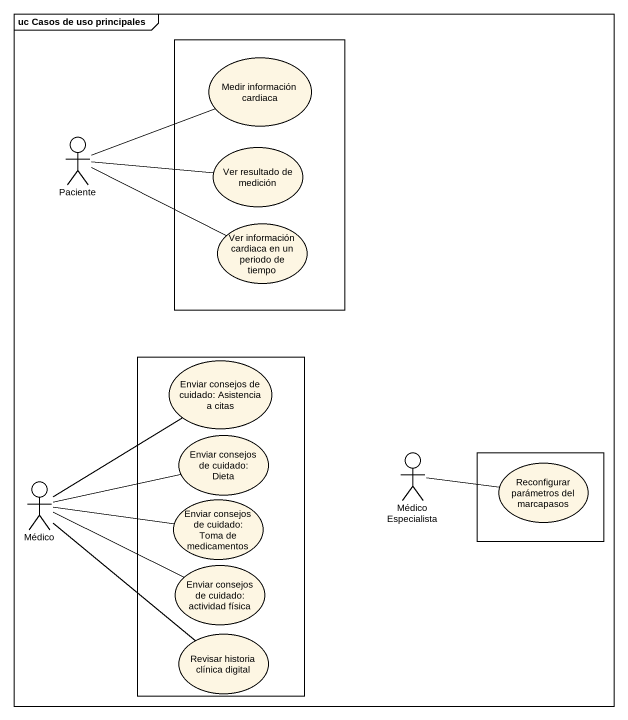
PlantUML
@startuml
mainframe uc Casos de uso principales
rectangle " " as rectangle1 {
  usecase "Medir información cardiaca" as Medir_información_cardiaca
  usecase "Ver resultado de medición" as Ver_resultado_de_medición
  usecase "Ver información cardiaca en un periodo de tiempo" as Ver_información_cardiaca_en
}
actor Paciente
rectangle " " as rectangle2 {
  usecase "Enviar consejos de cuidado: Asistencia a citas" as Enviar_consejos_de_cuidado
  usecase "Enviar consejos de cuidado: Dieta" as Enviar_consejos_de_cuidado_2
  usecase "Enviar consejos de cuidado: Toma de medicamentos" as Enviar_consejos_de_cuidado_3
  usecase "Enviar consejos de cuidado: actividad física" as Enviar_consejos_de_cuidado_4
  usecase "Revisar historia clínica digital" as Revisar_historia_clínica
}
actor Médico
actor "Médico Especialista" as Médico_Especialista
rectangle " " as rectangle3 {
  usecase "Reconfigurar parámetros del marcapasos" as Reconfigurar_parámetros_del
}
Paciente -right- Medir_información_cardiaca
Paciente -right- Ver_resultado_de_medición
Paciente -right- Ver_información_cardiaca_en
Médico -up- Enviar_consejos_de_cuidado
Médico -right- Enviar_consejos_de_cuidado_2
Médico -right- Enviar_consejos_de_cuidado_3
Médico -right- Enviar_consejos_de_cuidado_4
Médico -- Revisar_historia_clínica
Médico_Especialista -right- Reconfigurar_parámetros_del
@enduml
